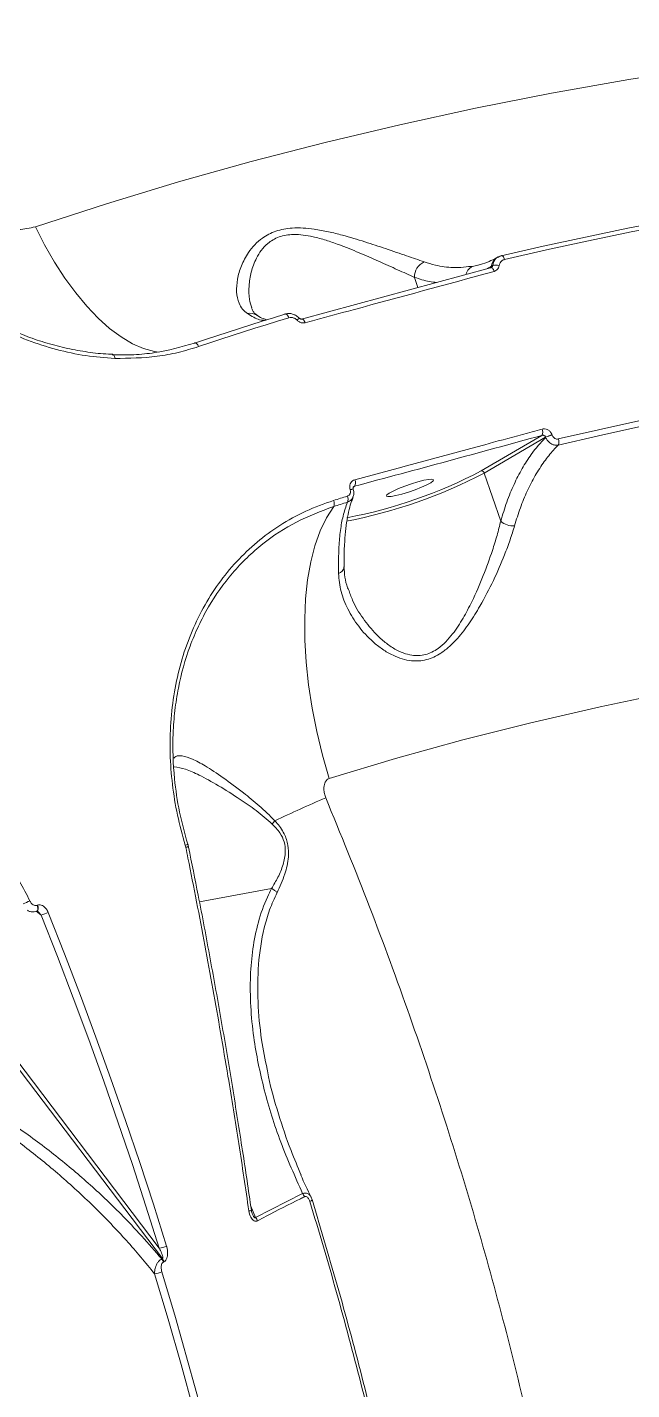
# Model space of a CAD drawing. Header units: millimetres. Extents: x -8422 to 28150, y -6982 to 5510.
# Drawn here: x 4002.8 to 4112, y 1770.2 to 2016.1 of the extents above; entities that cross this region are included whole.
import ezdxf

# ---------------------------------------------------------------- set-up
doc = ezdxf.new("R2010")
doc.units = ezdxf.units.MM
doc.layers.add('DIKOM_ОБЪЕКТ', color=7, linetype='Continuous')

msp = doc.modelspace()

# ---------------------------------------------------------------- linework, layer by layer
at = {"layer": 'DIKOM_ОБЪЕКТ', "color": 7, "linetype": 'Continuous', "lineweight": 15}
for p, q in [((4087.57, 1974.44), (4087.89, 1974.61)), ((4086.48, 1972.64), (4052.33, 1963.37)), ((4084.21, 1973.15), (4083.46, 1972.96)), ((4086.54, 1972.67), (4086.48, 1972.64)), ((4086.54, 1972.68), (4086.6, 1972.7)), ((4072.76, 1970.92), (4073.39, 1969.09)), ((4097.59, 1942.47), (4097.58, 1942.5)), ((4095.75, 1942.4), (4084.78, 1935.99)), ((4085.34, 1935.61), (4096.42, 1942.09)), ((4096.42, 1942.09), (4096.43, 1942.06)), ((4088.33, 1926.93), (4085.34, 1935.61)), ((4061.14, 1932.61), (4061.15, 1932.59)), ((4061.68, 1932.98), (4061.92, 1933.22)), ((4061.7, 1932.7), (4061.7, 1932.68)), ((4060.04, 1918.68), (4060.03, 1918.64)), ((4031.37, 1868.45), (4031.46, 1868.1)), ((4031.46, 1868.1), (4031.47, 1868.05)), ((4031.96, 1868.15), (4031.97, 1868.11)), ((4046.94, 1860.63), (4033.94, 1858.2)), ((4004.46, 1856.53), (4005.33, 1855.84)), ((4004.71, 1857.62), (4004.64, 1857.59)), ((3992.84, 1839.2), (4027.24, 1793.84)), ((4026.65, 1795.75), (3993.36, 1839.66)), ((4052.56, 1805.59), (4044.08, 1801.26)), ((4054.11, 1804.91), (4054.27, 1804.46)), ((4044.08, 1801.26), (4043.19, 1803.33)), ((4027.24, 1793.84), (4027.14, 1793.8)), ((4027.43, 1793.22), (4027.53, 1793.26))]:
    msp.add_line(p, q, dxfattribs=at)
at = {"layer": 'DIKOM_ОБЪЕКТ', "color": 7, "linetype": 'Continuous', "lineweight": 15, "flags": 128}
for points in [[(4197.25, 2016.05), (4182.71, 2015.11), (4168.25, 2013.92), (4153.88, 2012.47), (4139.62, 2010.76), (4125.47, 2008.8), (4111.43, 2006.6), (4097.52, 2004.14), (4083.75, 2001.43), (4070.11, 1998.47), (4056.62, 1995.27), (4043.29, 1991.83), (4030.12, 1988.14), (4017.12, 1984.21), (4004.3, 1980.05)], [(4150.33, 1986.36), (4142.44, 1985.21), (4134.59, 1983.98), (4126.78, 1982.66), (4119.01, 1981.26), (4111.29, 1979.77), (4103.61, 1978.2), (4095.99, 1976.54), (4088.41, 1974.8)], [(4089.03, 1974.15), (4096.6, 1975.89), (4104.2, 1977.54), (4111.86, 1979.11), (4119.57, 1980.59), (4127.32, 1981.99), (4135.11, 1983.31), (4142.95, 1984.54), (4150.82, 1985.68)], [(4004.3, 1980.05), (4005.98, 1976.78), (4007.76, 1973.68), (4009.63, 1970.78), (4011.59, 1968.11), (4013.59, 1965.7), (4015.64, 1963.55), (4017.71, 1961.7), (4019.77, 1960.16), (4021.82, 1958.95), (4023.84, 1958.06), (4025.8, 1957.53), (4026.58, 1957.41)], [(4089.03, 1974.15), (4088.97, 1974.32), (4088.9, 1974.48), (4088.82, 1974.61), (4088.73, 1974.72), (4088.64, 1974.79), (4088.56, 1974.83), (4088.48, 1974.84), (4088.41, 1974.8)], [(4087.14, 1972), (4087.07, 1972.17), (4087, 1972.32), (4086.91, 1972.45), (4086.82, 1972.56), (4086.73, 1972.63), (4086.64, 1972.67), (4086.56, 1972.67), (4086.54, 1972.67)], [(4049.35, 1964.27), (4047.29, 1963.64), (4045.24, 1963), (4043.19, 1962.36), (4041.15, 1961.71), (4039.11, 1961.05), (4037.08, 1960.39), (4035.05, 1959.72), (4033.03, 1959.04)], [(4033.78, 1958.43), (4035.8, 1959.1), (4037.82, 1959.77), (4039.85, 1960.43), (4041.88, 1961.09), (4043.92, 1961.74), (4045.96, 1962.38), (4048.01, 1963.02), (4050.07, 1963.64)], [(4050.07, 1963.64), (4049.99, 1963.81), (4049.9, 1963.97), (4049.81, 1964.09), (4049.71, 1964.2), (4049.61, 1964.27), (4049.52, 1964.3), (4049.43, 1964.31), (4049.35, 1964.27)], [(4053.02, 1962.73), (4052.95, 1962.91), (4052.86, 1963.06), (4052.77, 1963.19), (4052.68, 1963.29), (4052.59, 1963.37), (4052.49, 1963.4), (4052.41, 1963.41), (4052.39, 1963.4)], [(4033.78, 1958.43), (4033.7, 1958.59), (4033.61, 1958.74), (4033.51, 1958.87), (4033.41, 1958.97), (4033.3, 1959.04), (4033.2, 1959.08), (4033.11, 1959.08), (4033.03, 1959.04)], [(4018.67, 1956.29), (4018.65, 1956.47), (4018.61, 1956.62), (4018.56, 1956.76), (4018.5, 1956.86), (4018.43, 1956.94), (4018.36, 1956.97), (4018.33, 1956.98)], [(4158.04, 1952.83), (4150.48, 1951.73), (4142.96, 1950.56), (4135.47, 1949.29), (4128.03, 1947.95), (4120.64, 1946.53), (4113.29, 1945.02), (4105.98, 1943.43), (4098.73, 1941.76)], [(4098.72, 1940.66), (4105.97, 1942.33), (4113.27, 1943.92), (4120.61, 1945.42), (4128, 1946.85), (4135.44, 1948.19), (4142.91, 1949.45), (4150.43, 1950.63), (4157.99, 1951.72)], [(4073.39, 1934.03), (4072.21, 1933.67), (4071, 1933.25), (4069.86, 1932.8), (4068.9, 1932.36), (4068.18, 1931.97), (4067.77, 1931.65), (4067.7, 1931.44), (4067.97, 1931.35), (4068.56, 1931.38), (4069.42, 1931.54), (4070.49, 1931.81), (4071.68, 1932.17), (4072.89, 1932.59), (4074.02, 1933.04), (4074.99, 1933.48), (4075.7, 1933.87), (4076.12, 1934.19), (4076.19, 1934.4), (4075.92, 1934.5), (4075.33, 1934.46), (4074.46, 1934.3), (4073.39, 1934.03)], [(4060.64, 1931.43), (4060.32, 1931.34), (4060.01, 1931.24), (4059.7, 1931.14), (4059.39, 1931.05), (4059.08, 1930.95), (4058.77, 1930.85), (4058.46, 1930.76), (4058.15, 1930.66)], [(4058.17, 1929.57), (4058.48, 1929.67), (4058.79, 1929.76), (4059.1, 1929.86), (4059.41, 1929.96), (4059.72, 1930.05), (4060.03, 1930.15), (4060.34, 1930.24), (4060.65, 1930.34)], [(4058.17, 1929.57), (4056.87, 1927.53), (4055.73, 1925.17), (4054.79, 1922.5), (4054.02, 1919.56), (4053.46, 1916.35), (4053.09, 1912.91), (4052.93, 1909.27), (4052.96, 1905.44), (4053.2, 1901.47), (4053.65, 1897.38), (4054.29, 1893.2), (4055.12, 1888.97), (4056.14, 1884.72), (4057.33, 1880.48)], [(4057.33, 1880.48), (4069.32, 1884.08), (4081.47, 1887.44), (4093.79, 1890.56), (4106.26, 1893.43), (4118.87, 1896.06), (4131.63, 1898.44), (4144.51, 1900.57), (4157.51, 1902.45), (4170.62, 1904.08), (4183.84, 1905.45), (4197.15, 1906.57)], [(4031.85, 1868.61), (4031.84, 1868.61), (4031.82, 1868.61)], [(4004.55, 1856.54), (4004.58, 1856.55), (4004.69, 1856.67), (4004.75, 1856.84), (4004.76, 1857.07), (4004.72, 1857.32), (4004.64, 1857.59)], [(4004.62, 1856.57), (4004.66, 1856.59), (4004.76, 1856.7), (4004.82, 1856.88), (4004.84, 1857.1), (4004.8, 1857.36), (4004.71, 1857.62)], [(4005.33, 1855.84), (4008.28, 1848.37), (4011.15, 1840.89), (4013.94, 1833.39), (4016.65, 1825.88), (4019.28, 1818.36), (4021.82, 1810.83), (4024.28, 1803.29), (4026.65, 1795.75)], [(4027.99, 1796.1), (4025.61, 1803.65), (4023.14, 1811.21), (4020.59, 1818.76), (4017.96, 1826.3), (4015.24, 1833.83), (4012.45, 1841.34), (4009.57, 1848.85), (4006.62, 1856.33)], [(4053.87, 1804.16), (4053.99, 1804.21), (4054.09, 1804.27), (4054.18, 1804.32), (4054.24, 1804.37), (4054.28, 1804.41), (4054.3, 1804.45), (4054.3, 1804.47)], [(4054.3, 1804.47), (4054.29, 1804.48), (4054.26, 1804.51)], [(4025.84, 1791.11), (4028.28, 1782.92), (4030.62, 1774.74), (4032.85, 1766.56), (4034.98, 1758.4), (4037, 1750.26), (4038.91, 1742.13), (4040.72, 1734.03), (4042.42, 1725.96)], [(4043.75, 1726.15), (4042.05, 1734.24), (4040.24, 1742.36), (4038.32, 1750.5), (4036.29, 1758.67), (4034.16, 1766.85), (4031.92, 1775.04), (4029.58, 1783.24), (4027.14, 1791.45)]]:
    msp.add_lwpolyline(points, dxfattribs=at)
at = {"layer": 'DIKOM_ОБЪЕКТ', "color": 7, "linetype": 'Continuous', "lineweight": 15}
for centre, radius, start, end in [((4088.52, 1972.85), 1.85, 120.5823, 177.3863), ((4075.72, 1971), 2.97, 113.8492, 181.4773), ((4084.05, 1971.05), 2, 106.9885, 167.4762), ((4086.29, 1972.95), 0.381, 312.9025, 357.1011), ((4087.5, 1971.03), 2.12, 74.5512, 106.7732), ((4043.14, 1962.33), 2.11, 57.7215, 104.7812), ((4050.41, 1964.63), 1.84, 308.5899, 325.1969), ((4094.69, 1943.01), 1.22, 329.7921, 26.4574), ((4099.37, 1935.59), 7.14, 104.4536, 114.3557), ((4099.37, 1935.56), 7.13, 104.4521, 114.3557), ((4097.33, 1941.23), 1.5, 337.9758, 21.0174), ((4043.57, 2015.22), 89.9, 280.8257, 297.6888), ((4044.31, 2013.11), 87.1, 280.7559, 297.69), ((4084.85, 1935.48), 0.514, 15.5069, 97.4262), ((4061.61, 1931.47), 1.24, 85.8279, 112.0526), ((4061.62, 1931.43), 1.25, 85.9752, 111.9871), ((4060.94, 1933.87), 1.18, 326.795, 26.3969), ((4056.95, 1930.09), 1.33, 336.7866, 25.2542), ((4059.42, 1930.87), 1.34, 336.8689, 24.9957), ((4090.47, 1929.19), 3.11, 226.5714, 276.6731), ((4058.63, 1918.84), 1.42, 286.8473, 352.0834), ((4228.27, 1484.02), 428.8, 113.5803, 114.9269), ((4043.82, 1875.28), 4.43, 317.3321, 327.1816), ((4030.23, 1872.63), 4.33, 285.2996, 291.883), ((4031.92, 1866.13), 2.03, 88.8075, 102.9888), ((4032.07, 1865.51), 2.62, 92.2718, 103.2049), ((3999.4, 1865.52), 8.1, 289.4192, 298.8488), ((4002.15, 1866.14), 10.78, 287.2014, 294.5078), ((4051, 1804.36), 1.98, 18.917, 38.3699), ((4042.82, 1803.29), 0.847, 273.1603, 305.1283), ((4042.58, 1800.01), 1.95, 19.9348, 39.7843), ((4026.37, 1799.59), 3.85, 274.2022, 294.8316), ((4025.64, 1792.68), 1.87, 16.955, 36.8), ((4025.73, 1792.72), 1.88, 16.9697, 36.764), ((4025.53, 1794.97), 3.87, 274.6266, 294.5433)]:
    msp.add_arc(centre, radius, start, end, dxfattribs=at)
for points, knots in [([(3972.73, 1985.1), (3973.84, 1983.4), (3975.98, 1980.12), (3979.75, 1975.61), (3983.78, 1971.53), (3988.16, 1967.83), (3992.84, 1964.56), (3997.76, 1961.77), (4002.87, 1959.5), (4008.09, 1957.82), (4013.39, 1956.67), (4016.91, 1956.42), (4018.67, 1956.29)], [0, 0, 0, 0, 0.107082, 0.205972, 0.305184, 0.404077, 0.503337, 0.602917, 0.702179, 0.801347, 0.900833, 1, 1, 1, 1]), ([(3973.28, 1985.22), (3973.43, 1984.98), (3974.23, 1983.62), (3975.91, 1981.22), (3978.33, 1978.08), (3980.97, 1975.08), (3983.79, 1972.26), (3986.76, 1969.63), (3989.87, 1967.22), (3993.07, 1965.05), (3996.37, 1963.14), (3999.77, 1961.47), (4003.28, 1960.03), (4006.88, 1958.86), (4010.55, 1957.95), (4014.24, 1957.35), (4016.84, 1957.06), (4018.2, 1957.05), (4018.32, 1957.05)], [0, 0, 0, 0, 0.0154, 0.085453, 0.155873, 0.226443, 0.296842, 0.366848, 0.43627, 0.504978, 0.572809, 0.64114, 0.710297, 0.78018, 0.850651, 0.921523, 0.99259, 1, 1, 1, 1]), ([(4004.3, 1980.05), (4003.3, 1979.81), (4001.31, 1979.34), (3998.09, 1979.82), (3995.14, 1981.16), (3993.17, 1982.87), (3992.37, 1984.06), (3992.14, 1984.39)], [0, 0, 0, 0, 0.238523, 0.471341, 0.696803, 0.915992, 1, 1, 1, 1]), ([(4074.52, 1973.71), (4073.5, 1974.07), (4071.4, 1974.78), (4067.7, 1976.05), (4063.8, 1977.35), (4060.31, 1978.4), (4057.22, 1979.17), (4054.85, 1979.62), (4052.65, 1979.85), (4050.28, 1979.86), (4047.64, 1979.37), (4045.41, 1978.2), (4043.85, 1976.81), (4042.51, 1975.12), (4041.41, 1972.97), (4040.71, 1970.52), (4040.55, 1968.21), (4040.93, 1966.43), (4041.64, 1965.15), (4042.28, 1964.63), (4042.6, 1964.37)], [0, 0, 0, 0, 0.074113, 0.151036, 0.2206, 0.291726, 0.334334, 0.377546, 0.410058, 0.443259, 0.496251, 0.549084, 0.588536, 0.628978, 0.696114, 0.765006, 0.835435, 0.907629, 0.953438, 1, 1, 1, 1]), ([(4043.4, 1965.43), (4043.23, 1965.92), (4042.84, 1967.1), (4042.82, 1969.31), (4043.19, 1971.86), (4043.99, 1974.06), (4045.05, 1975.8), (4046.31, 1977.18), (4048.22, 1978.34), (4050.57, 1978.72), (4052.67, 1978.59), (4054.65, 1978.23), (4056.8, 1977.64), (4059.6, 1976.66), (4062.8, 1975.37), (4066.37, 1973.8), (4069.8, 1972.26), (4071.77, 1971.37), (4072.76, 1970.92)], [0, 0, 0, 0, 0.057896, 0.140705, 0.218447, 0.296057, 0.339991, 0.383801, 0.439673, 0.495264, 0.530701, 0.566229, 0.61433, 0.662502, 0.743567, 0.824662, 0.912401, 1, 1, 1, 1]), ([(4084.23, 1973.14), (4084.37, 1973.17), (4085.09, 1973.32), (4086.14, 1973.71), (4087.13, 1974.22), (4087.58, 1974.46)], [0, 0, 0, 0, 0.11989, 0.596452, 1, 1, 1, 1]), ([(4087.91, 1974.59), (4087.78, 1974.52), (4087.44, 1974.34), (4087.05, 1973.8), (4086.95, 1973.31), (4086.89, 1973.06)], [0, 0, 0, 0, 0.235702, 0.616738, 1, 1, 1, 1]), ([(4088.41, 1974.8), (4088.32, 1974.78), (4088.14, 1974.74), (4087.99, 1974.64), (4087.91, 1974.59)], [0, 0, 0, 0, 0.484611, 1, 1, 1, 1]), ([(4053.02, 1962.73), (4053.59, 1962.89), (4056.49, 1963.67), (4067.81, 1966.72), (4078.65, 1969.68), (4087.14, 1972)], [0, 0, 0, 0, 0.051224, 0.256126, 1, 1, 1, 1]), ([(4083.46, 1972.96), (4082.22, 1972.81), (4079.96, 1972.55), (4076.94, 1972.97), (4075.2, 1973.51), (4074.52, 1973.71)], [0, 0, 0, 0, 0.425125, 0.778078, 1, 1, 1, 1]), ([(4086.68, 1972.93), (4086.5, 1972.83), (4086.21, 1972.67), (4085.91, 1972.52), (4085.8, 1972.46)], [0, 0, 0, 0, 0.620967, 1, 1, 1, 1]), ([(4086.89, 1973.06), (4086.87, 1973), (4086.84, 1972.89), (4086.73, 1972.77), (4086.64, 1972.72), (4086.6, 1972.7)], [0, 0, 0, 0, 0.366354, 0.754118, 1, 1, 1, 1]), ([(4086.89, 1973.06), (4086.86, 1973.04), (4086.78, 1973), (4086.71, 1972.96), (4086.68, 1972.93)], [0, 0, 0, 0, 0.487769, 1, 1, 1, 1]), ([(4087.14, 1972), (4087.18, 1972.01), (4087.37, 1972.06), (4087.67, 1972.25), (4087.96, 1972.61), (4088.03, 1972.92), (4088.07, 1973.07)], [0, 0, 0, 0, 0.081055, 0.39085, 0.695159, 1, 1, 1, 1]), ([(4088.07, 1973.07), (4088.1, 1973.22), (4088.17, 1973.53), (4088.47, 1973.89), (4088.78, 1974.08), (4088.98, 1974.14), (4089.03, 1974.15)], [0, 0, 0, 0, 0.295462, 0.590377, 0.89014, 1, 1, 1, 1]), ([(4072.76, 1970.92), (4073.66, 1970.63), (4075, 1970.18), (4076.33, 1970.05), (4076.76, 1970)], [0, 0, 0, 0, 0.675573, 1, 1, 1, 1]), ([(4043.35, 1965.42), (4043.41, 1965.24), (4043.57, 1964.79), (4043.86, 1964.42), (4044.17, 1964.21), (4044.29, 1964.13)], [0, 0, 0, 0, 0.297808, 0.734005, 1, 1, 1, 1]), ([(4042.6, 1964.37), (4043.36, 1963.9), (4044.52, 1963.2), (4045.52, 1963.17), (4045.87, 1963.16)], [0, 0, 0, 0, 0.651739, 1, 1, 1, 1]), ([(4044.27, 1964.11), (4044.32, 1964.08), (4044.73, 1963.8), (4045.4, 1963.46), (4045.89, 1963.31), (4046.12, 1963.24)], [0, 0, 0, 0, 0.069205, 0.570702, 1, 1, 1, 1]), ([(4049.41, 1964.28), (4049.48, 1964.31), (4049.81, 1964.43), (4050.38, 1964.43), (4050.83, 1964.25), (4051.01, 1964.18)], [0, 0, 0, 0, 0.134031, 0.641941, 1, 1, 1, 1]), ([(4050.07, 1963.64), (4050.22, 1963.67), (4050.52, 1963.73), (4051, 1963.61), (4051.35, 1963.4), (4051.52, 1963.24), (4051.56, 1963.2)], [0, 0, 0, 0, 0.296856, 0.594042, 0.889533, 1, 1, 1, 1]), ([(4051.01, 1964.18), (4051.09, 1964.16), (4051.44, 1964.05), (4051.71, 1963.78), (4051.92, 1963.58)], [0, 0, 0, 0, 0.236936, 1, 1, 1, 1]), ([(4051.56, 1963.2), (4051.59, 1963.16), (4051.75, 1963.01), (4052.07, 1962.8), (4052.55, 1962.66), (4052.86, 1962.71), (4053.02, 1962.73)], [0, 0, 0, 0, 0.08557, 0.389321, 0.694823, 1, 1, 1, 1]), ([(4051.93, 1963.59), (4051.95, 1963.56), (4052, 1963.5), (4052.12, 1963.44), (4052.25, 1963.39), (4052.34, 1963.39), (4052.38, 1963.4), (4052.39, 1963.41)], [0, 0, 0, 0, 0.122225, 0.341296, 0.574853, 0.863823, 1, 1, 1, 1]), ([(4033.03, 1959.04), (4030.67, 1958.38), (4027.1, 1957.38), (4022.08, 1956.9), (4019.5, 1956.92), (4018.2, 1956.94)], [0, 0, 0, 0, 0.49281, 0.746402, 1, 1, 1, 1]), ([(4018.67, 1956.29), (4021.23, 1956.32), (4025.1, 1956.37), (4030.11, 1957.31), (4032.56, 1958.05), (4033.78, 1958.43)], [0, 0, 0, 0, 0.492769, 0.746384, 1, 1, 1, 1]), ([(4095.79, 1943.55), (4095.2, 1943.39), (4092.27, 1942.59), (4080.94, 1939.49), (4070.3, 1936.63), (4061.99, 1934.39)], [0, 0, 0, 0, 0.051709, 0.258552, 1, 1, 1, 1]), ([(4095.75, 1942.4), (4095.81, 1942.41), (4095.93, 1942.44), (4096.12, 1942.41), (4096.28, 1942.33), (4096.38, 1942.21), (4096.41, 1942.12), (4096.42, 1942.09)], [0, 0, 0, 0, 0.23172, 0.456204, 0.669145, 0.872264, 1, 1, 1, 1]), ([(4097.58, 1942.5), (4097.55, 1942.6), (4097.45, 1942.85), (4097.17, 1943.21), (4096.75, 1943.49), (4096.26, 1943.63), (4095.94, 1943.58), (4095.79, 1943.55)], [0, 0, 0, 0, 0.134267, 0.346992, 0.563253, 0.781762, 1, 1, 1, 1]), ([(4098.73, 1941.76), (4098.73, 1941.76), (4098.63, 1941.74), (4098.42, 1941.73), (4098.16, 1941.81), (4097.92, 1941.96), (4097.72, 1942.17), (4097.63, 1942.38), (4097.59, 1942.47)], [0, 0, 0, 0, 0.004333, 0.219847, 0.435581, 0.568274, 0.793858, 1, 1, 1, 1]), ([(4061.92, 1933.22), (4067.53, 1934.73), (4078.74, 1937.74), (4090.08, 1940.84), (4095.75, 1942.4)], [0, 0, 0, 0, 0.49992, 1, 1, 1, 1]), ([(4096.43, 1942.06), (4095.54, 1941.07), (4094.02, 1939.38), (4092.17, 1936.44), (4090.69, 1933.58), (4089.38, 1930.43), (4088.68, 1928.1), (4088.33, 1926.93)], [0, 0, 0, 0, 0.259057, 0.441629, 0.6242, 0.812101, 1, 1, 1, 1]), ([(4090.83, 1926.1), (4091.16, 1927.19), (4091.83, 1929.37), (4093.09, 1932.39), (4094.53, 1935.19), (4096.13, 1937.66), (4097.55, 1939.44), (4098.43, 1940.36), (4098.72, 1940.66)], [0, 0, 0, 0, 0.182797, 0.365592, 0.553746, 0.741901, 0.914189, 1, 1, 1, 1]), ([(4096.43, 1942.06), (4096.52, 1941.88), (4096.7, 1941.49), (4097.12, 1941.09), (4097.6, 1940.79), (4098.13, 1940.61), (4098.52, 1940.65), (4098.72, 1940.66)], [0, 0, 0, 0, 0.204421, 0.430098, 0.563398, 0.780288, 1, 1, 1, 1]), ([(4061.15, 1932.59), (4061.15, 1932.57), (4061.19, 1932.45), (4061.22, 1932.22), (4061.17, 1931.95), (4061.05, 1931.71), (4060.88, 1931.53), (4060.71, 1931.46), (4060.64, 1931.43)], [0, 0, 0, 0, 0.034, 0.252257, 0.470517, 0.597953, 0.819305, 1, 1, 1, 1]), ([(4061.99, 1934.39), (4061.84, 1934.33), (4061.56, 1934.22), (4061.24, 1933.86), (4061.06, 1933.42), (4061.04, 1932.98), (4061.11, 1932.72), (4061.14, 1932.61)], [0, 0, 0, 0, 0.218228, 0.436743, 0.653023, 0.865747, 1, 1, 1, 1]), ([(4061.7, 1932.68), (4061.7, 1932.68), (4061.82, 1932.43), (4061.86, 1931.92), (4061.71, 1931.46), (4061.65, 1931.26)], [0, 0, 0, 0, 0.003446, 0.556238, 1, 1, 1, 1]), ([(4061.76, 1933.12), (4061.74, 1933.11), (4061.71, 1933.09), (4061.67, 1933), (4061.66, 1932.87), (4061.67, 1932.76), (4061.69, 1932.71), (4061.7, 1932.7)], [0, 0, 0, 0, 0.176752, 0.516099, 0.756912, 0.970521, 1, 1, 1, 1]), ([(4061.75, 1933.12), (4061.77, 1933.14), (4061.81, 1933.19), (4061.88, 1933.21), (4061.92, 1933.22)], [0, 0, 0, 0, 0.296874, 1, 1, 1, 1]), ([(4058.15, 1930.66), (4056.45, 1930.06), (4053.06, 1928.85), (4048.44, 1926.27), (4044.27, 1923.21), (4040.57, 1919.69), (4037.31, 1915.71), (4034.54, 1911.3), (4032.27, 1906.52), (4030.52, 1901.45), (4029.32, 1896.12), (4028.67, 1890.61), (4028.55, 1885.02), (4028.98, 1879.42), (4029.87, 1873.88), (4030.88, 1870.26), (4031.37, 1868.45)], [0, 0, 0, 0, 0.075109, 0.150215, 0.221282, 0.292579, 0.363646, 0.434771, 0.506124, 0.577249, 0.64834, 0.719659, 0.790751, 0.860429, 0.930319, 1, 1, 1, 1]), ([(4060.65, 1930.34), (4060.37, 1929.54), (4059.85, 1928.08), (4059.37, 1925.3), (4059.03, 1921.96), (4059.04, 1919.13), (4059.04, 1917.48)], [0, 0, 0, 0, 0.258075, 0.475004, 0.694075, 1, 1, 1, 1]), ([(4061.68, 1931.21), (4061.59, 1931), (4061.32, 1930.38), (4060.94, 1929.04), (4060.56, 1927.21), (4060.28, 1925.08), (4060.1, 1922.69), (4060.03, 1920.54), (4060.06, 1919.11), (4060.07, 1918.64)], [0, 0, 0, 0, 0.084991, 0.24729, 0.411748, 0.578465, 0.746981, 0.916673, 1, 1, 1, 1]), ([(4060.65, 1930.34), (4060.81, 1930.41), (4061.15, 1930.56), (4061.48, 1930.9), (4061.6, 1931.16), (4061.64, 1931.24)], [0, 0, 0, 0, 0.363636, 0.811688, 1, 1, 1, 1]), ([(4031.82, 1868.61), (4031.29, 1870.54), (4030.22, 1874.44), (4029.23, 1881.16), (4029.03, 1887.32), (4029.45, 1892.77), (4030.27, 1898.11), (4031.7, 1903.23), (4033.71, 1908.03), (4036.11, 1912.58), (4039.05, 1916.72), (4042.49, 1920.37), (4046.22, 1923.62), (4051.32, 1927.02), (4055.89, 1928.72), (4058.17, 1929.57)], [0, 0, 0, 0, 0.07606, 0.153233, 0.25829, 0.312392, 0.366494, 0.471526, 0.525614, 0.579703, 0.684726, 0.738805, 0.792882, 0.896441, 1, 1, 1, 1]), ([(4059.04, 1917.48), (4059.15, 1916.39), (4059.36, 1914.21), (4060.66, 1911), (4062.57, 1907.9), (4064.79, 1905.5), (4066.95, 1903.78), (4068.71, 1902.74), (4070.49, 1902.03), (4072.5, 1901.6), (4074.95, 1901.76), (4077.29, 1902.85), (4079.11, 1904.29), (4080.88, 1906.1), (4082.73, 1908.54), (4084.9, 1912.07), (4087.07, 1916.23), (4088.81, 1920.25), (4090.05, 1923.55), (4090.57, 1925.25), (4090.83, 1926.1)], [0, 0, 0, 0, 0.072775, 0.145623, 0.222085, 0.298517, 0.340926, 0.383293, 0.416482, 0.449611, 0.498642, 0.547788, 0.580845, 0.613967, 0.671083, 0.728318, 0.813204, 0.898076, 0.949049, 1, 1, 1, 1]), ([(4088.33, 1926.93), (4088.12, 1926.08), (4087.69, 1924.37), (4086.67, 1921.09), (4085.21, 1917.06), (4083.42, 1912.92), (4081.56, 1909.37), (4079.99, 1906.94), (4078.44, 1905.13), (4076.86, 1903.73), (4074.75, 1902.67), (4072.52, 1902.6), (4070.69, 1903.1), (4069.06, 1903.89), (4067.43, 1905.02), (4065.42, 1906.84), (4063.37, 1909.38), (4061.69, 1912.15), (4061.08, 1913.96), (4060.86, 1914.62)], [0, 0, 0, 0, 0.057499, 0.115742, 0.210871, 0.308492, 0.371628, 0.435993, 0.471268, 0.507413, 0.559059, 0.610629, 0.645949, 0.682294, 0.729094, 0.776578, 0.862253, 0.949808, 1, 1, 1, 1]), ([(4060.03, 1918.68), (4060.07, 1918.07), (4060.16, 1916.8), (4060.47, 1915.41), (4060.78, 1914.65), (4060.83, 1914.53)], [0, 0, 0, 0, 0.441444, 0.910668, 1, 1, 1, 1]), ([(4047.55, 1872.87), (4046.61, 1873.79), (4044.71, 1875.65), (4041.49, 1878.2), (4038.13, 1880.71), (4035.06, 1882.75), (4032.59, 1884.09), (4030.88, 1884.62), (4029.79, 1884.64), (4029.43, 1884.28), (4029.32, 1884.17)], [0, 0, 0, 0, 0.115856, 0.234723, 0.397413, 0.564841, 0.700953, 0.840706, 0.950491, 1, 1, 1, 1]), ([(4029.37, 1882.62), (4030.02, 1882.5), (4031.34, 1882.28), (4034.02, 1881.08), (4037.3, 1879.29), (4040.81, 1877.03), (4044.17, 1874.79), (4046.11, 1873.11), (4047.08, 1872.27)], [0, 0, 0, 0, 0.162791, 0.32687, 0.525349, 0.723895, 0.862148, 1, 1, 1, 1]), ([(4056.74, 1877.01), (4056.65, 1877.26), (4056.47, 1877.76), (4056.38, 1878.5), (4056.43, 1879.15), (4056.57, 1879.69), (4056.8, 1880.09), (4057.06, 1880.37), (4057.25, 1880.45), (4057.33, 1880.48)], [0, 0, 0, 0, 0.194408, 0.403711, 0.55391, 0.691024, 0.835077, 0.921931, 1, 1, 1, 1]), ([(4059.57, 1502.31), (4061.66, 1504.52), (4066.4, 1509.55), (4073.04, 1518.56), (4079.64, 1529.03), (4085.61, 1540.53), (4090.93, 1553), (4095.56, 1566.45), (4099.48, 1580.88), (4102.63, 1596.27), (4104.99, 1612.7), (4106.5, 1629.92), (4107.13, 1647.53), (4106.93, 1665.33), (4105.97, 1683.24), (4104.24, 1701.74), (4101.73, 1720.8), (4098.42, 1740.36), (4094.41, 1759.87), (4089.77, 1779.27), (4084.54, 1798.48), (4078.63, 1817.94), (4072.01, 1837.58), (4064.76, 1857.37), (4059.41, 1870.47), (4056.74, 1877.01)], [0, 0, 0, 0, 0.033609, 0.076307, 0.119037, 0.161734, 0.205664, 0.24963, 0.293559, 0.339077, 0.384596, 0.430768, 0.476941, 0.520306, 0.563706, 0.607073, 0.651703, 0.696369, 0.741, 0.783581, 0.826194, 0.868776, 0.912506, 0.95627, 1, 1, 1, 1]), ([(4003.31, 1858.42), (4002.1, 1860.77), (3999.64, 1865.51), (3996.27, 1869.55), (3994.57, 1871.6)], [0, 0, 0, 0, 0.493875, 1, 1, 1, 1]), ([(4047.08, 1872.27), (4047.57, 1871.77), (4048.46, 1870.85), (4049.31, 1869.07), (4049.54, 1867.03), (4049.07, 1864.83), (4048.14, 1862.63), (4047.34, 1861.28), (4046.95, 1860.63), (4046.95, 1860.63)], [0, 0, 0, 0, 0.159558, 0.287537, 0.415045, 0.593466, 0.796209, 0.99973, 1, 1, 1, 1]), ([(4047.94, 1859.9), (4048.44, 1860.98), (4049.14, 1862.49), (4049.78, 1864.74), (4050.06, 1866.47), (4050, 1868.47), (4049.25, 1870.71), (4048.26, 1872.09), (4047.62, 1872.79), (4047.55, 1872.87)], [0, 0, 0, 0, 0.286513, 0.400274, 0.516302, 0.657461, 0.799389, 0.976348, 1, 1, 1, 1]), ([(4031.47, 1868.05), (4031.6, 1867.4), (4032.26, 1864.14), (4033.94, 1855.63), (4036.39, 1842.51), (4038.91, 1827.95), (4041.07, 1814.59), (4042.26, 1806.49), (4042.86, 1802.44)], [0, 0, 0, 0, 0.029989, 0.149947, 0.390056, 0.630165, 0.815083, 1, 1, 1, 1]), ([(4031.85, 1868.61), (4031.85, 1868.58), (4031.9, 1868.43), (4031.93, 1868.28), (4031.95, 1868.15)], [0, 0, 0, 0, 0.168408, 1, 1, 1, 1]), ([(4031.97, 1868.12), (4032.55, 1865.23), (4033.9, 1858.52), (4035.89, 1847.96), (4037.95, 1836.44), (4039.59, 1826.76), (4040.51, 1820.93), (4040.82, 1818.95)], [0, 0, 0, 0, 0.177246, 0.410794, 0.644728, 0.879305, 1, 1, 1, 1]), ([(4046.94, 1860.63), (4046.69, 1860.12), (4045.71, 1858.17), (4044.46, 1854.57), (4043.49, 1849.79), (4043.06, 1844.7), (4043.12, 1839.36), (4043.81, 1832.49), (4045.48, 1824.29), (4048.41, 1814.84), (4051.18, 1808.67), (4052.56, 1805.59)], [0, 0, 0, 0, 0.031072, 0.11984, 0.208954, 0.29793, 0.396824, 0.495743, 0.663633, 0.831972, 1, 1, 1, 1]), ([(4046.15, 1828.06), (4045.79, 1829.82), (4044.97, 1833.86), (4044.4, 1840.17), (4044.45, 1846.96), (4045.29, 1852.5), (4046.53, 1856.81), (4047.47, 1858.87), (4047.94, 1859.9)], [0, 0, 0, 0, 0.160171, 0.368464, 0.576643, 0.785883, 0.892964, 1, 1, 1, 1]), ([(4046.95, 1860.63), (4046.95, 1860.63), (4046.95, 1860.63), (4046.94, 1860.63), (4046.94, 1860.63), (4046.94, 1860.63)], [0, 0, 0, 0, 0.350904, 0.823689, 1, 1, 1, 1]), ([(4047.94, 1859.9), (4047.92, 1859.92), (4047.79, 1860.07), (4047.48, 1860.34), (4047.14, 1860.52), (4046.95, 1860.63)], [0, 0, 0, 0, 0.084438, 0.497353, 1, 1, 1, 1]), ([(4004.54, 1856.56), (4004.39, 1856.5), (4004.07, 1856.36), (4003.53, 1856.42), (4003.1, 1856.55), (4002.91, 1856.7), (4002.86, 1856.74)], [0, 0, 0, 0, 0.266943, 0.580017, 0.89938, 1, 1, 1, 1]), ([(4004.64, 1857.59), (4004.59, 1857.57), (4004.46, 1857.53), (4004.21, 1857.55), (4003.88, 1857.69), (4003.55, 1857.99), (4003.39, 1858.28), (4003.31, 1858.42)], [0, 0, 0, 0, 0.101079, 0.261344, 0.460711, 0.726553, 1, 1, 1, 1]), ([(4004.57, 1856.56), (4004.56, 1856.56), (4004.56, 1856.56), (4004.6, 1856.56), (4004.61, 1856.57), (4004.62, 1856.57)], [0, 0, 0, 0, 0.066839, 0.813596, 1, 1, 1, 1]), ([(4004.74, 1856.46), (4004.73, 1856.46), (4004.69, 1856.5), (4004.63, 1856.53), (4004.59, 1856.55), (4004.58, 1856.55)], [0, 0, 0, 0, 0.05785, 0.637183, 1, 1, 1, 1]), ([(4006.62, 1856.33), (4006.5, 1856.56), (4006.29, 1856.99), (4005.84, 1857.44), (4005.39, 1857.67), (4005.01, 1857.72), (4004.8, 1857.65), (4004.71, 1857.62)], [0, 0, 0, 0, 0.279171, 0.529413, 0.72165, 0.879425, 1, 1, 1, 1]), ([(4004.74, 1856.46), (4004.83, 1856.38), (4005.05, 1856.19), (4005.23, 1855.97), (4005.33, 1855.84)], [0, 0, 0, 0, 0.417934, 1, 1, 1, 1]), ([(3973.76, 1829.48), (3975.39, 1828.96), (3978.65, 1827.93), (3983.45, 1825.82), (3988.16, 1823.42), (3993.58, 1820.25), (3999.57, 1816.23), (4006.04, 1811.24), (4012.21, 1805.87), (4017.07, 1801.09), (4021.65, 1796.18), (4024.18, 1793.13), (4025.84, 1791.11)], [0, 0, 0, 0, 0.077603, 0.155264, 0.235469, 0.315696, 0.438518, 0.561375, 0.687284, 0.8132, 0.876762, 1, 1, 1, 1]), ([(4027.14, 1793.8), (4024.73, 1796.54), (4020.56, 1801.26), (4013.92, 1807.5), (4007.62, 1812.79), (4000.89, 1817.76), (3994.63, 1821.75), (3989.05, 1824.83), (3984.23, 1827.15), (3979.22, 1829.21), (3975.75, 1830.22), (3974.02, 1830.72)], [0, 0, 0, 0, 0.172162, 0.296945, 0.421721, 0.549577, 0.677393, 0.756949, 0.836486, 0.918274, 1, 1, 1, 1]), ([(4052.32, 1808.91), (4051.68, 1810.39), (4050.11, 1814.05), (4048.16, 1819.97), (4046.72, 1824.89), (4046.24, 1827.59), (4046.15, 1828.06)], [0, 0, 0, 0, 0.234543, 0.580872, 0.92676, 1, 1, 1, 1]), ([(4040.82, 1818.95), (4041.12, 1817.06), (4041.99, 1811.61), (4042.78, 1806.16), (4043.3, 1802.6)], [0, 0, 0, 0, 0.34571, 1, 1, 1, 1]), ([(4052.21, 1809.04), (4052.23, 1809), (4052.78, 1807.61), (4053.46, 1806.24), (4054.11, 1804.92)], [0, 0, 0, 0, 0.0305, 1, 1, 1, 1]), ([(4044.41, 1800.67), (4044.93, 1800.94), (4047.49, 1802.29), (4050.31, 1803.73), (4052.64, 1804.88), (4052.88, 1805)], [0, 0, 0, 0, 0.183174, 0.915881, 1, 1, 1, 1]), ([(4054.09, 1804.91), (4054.07, 1804.98), (4053.97, 1805.27), (4053.59, 1805.57), (4053.06, 1805.72), (4052.71, 1805.63), (4052.56, 1805.59)], [0, 0, 0, 0, 0.117694, 0.467826, 0.767658, 1, 1, 1, 1]), ([(4052.88, 1805), (4052.93, 1805.02), (4053.04, 1805.06), (4053.23, 1805.04), (4053.43, 1804.92), (4053.69, 1804.65), (4053.8, 1804.36), (4053.87, 1804.16)], [0, 0, 0, 0, 0.121226, 0.252364, 0.411632, 0.599359, 1, 1, 1, 1]), ([(4042.86, 1802.44), (4042.95, 1802.06), (4043.06, 1801.5), (4043.44, 1800.92), (4043.74, 1800.66), (4044.06, 1800.57), (4044.27, 1800.6), (4044.38, 1800.66), (4044.41, 1800.67)], [0, 0, 0, 0, 0.403005, 0.573331, 0.745121, 0.853359, 0.961744, 1, 1, 1, 1]), ([(4043.31, 1802.6), (4043.32, 1802.53), (4043.35, 1802.29), (4043.41, 1802.03), (4043.49, 1801.89), (4043.49, 1801.89)], [0, 0, 0, 0, 0.261114, 0.994441, 1, 1, 1, 1]), ([(4053.87, 1804.16), (4055.51, 1798.69), (4058.77, 1787.75), (4063.14, 1771.34), (4067.16, 1754.95), (4069.47, 1744.09), (4070.63, 1738.65)], [0, 0, 0, 0, 0.249122, 0.498243, 0.749121, 1, 1, 1, 1]), ([(4071, 1739.1), (4069.86, 1744.49), (4067.56, 1755.26), (4063.56, 1771.59), (4059.19, 1788.01), (4055.9, 1799.01), (4054.26, 1804.51)], [0, 0, 0, 0, 0.249121, 0.498243, 0.749121, 1, 1, 1, 1]), ([(4044.08, 1801.26), (4044.07, 1801.25), (4044.06, 1801.23), (4044.03, 1801.2), (4044, 1801.2), (4043.96, 1801.2), (4043.92, 1801.21), (4043.82, 1801.29), (4043.69, 1801.49), (4043.57, 1801.71), (4043.51, 1801.86), (4043.49, 1801.9)], [0, 0, 0, 0, 0.044748, 0.090868, 0.137453, 0.151877, 0.20199, 0.268532, 0.532087, 0.861832, 1, 1, 1, 1]), ([(4026.65, 1795.75), (4026.82, 1795.44), (4027.05, 1794.99), (4027.25, 1794.42), (4027.32, 1794.11), (4027.31, 1793.94), (4027.27, 1793.86), (4027.25, 1793.85), (4027.24, 1793.84)], [0, 0, 0, 0, 0.495879, 0.719794, 0.870294, 0.951057, 0.975925, 1, 1, 1, 1]), ([(4027.53, 1793.26), (4027.6, 1793.31), (4027.77, 1793.41), (4027.98, 1793.71), (4028.15, 1794.19), (4028.22, 1794.98), (4028.13, 1795.64), (4028, 1796.05), (4027.99, 1796.1)], [0, 0, 0, 0, 0.093385, 0.208754, 0.372097, 0.579312, 0.953648, 1, 1, 1, 1]), ([(4027.14, 1793.8), (4027.05, 1793.74), (4026.84, 1793.63), (4026.52, 1793.32), (4026.21, 1792.87), (4025.94, 1792.22), (4025.83, 1791.61), (4025.84, 1791.23), (4025.84, 1791.11)], [0, 0, 0, 0, 0.113722, 0.249348, 0.42272, 0.613491, 0.884823, 1, 1, 1, 1]), ([(4027.14, 1791.45), (4027.08, 1791.73), (4026.98, 1792.13), (4027.04, 1792.65), (4027.14, 1792.94), (4027.28, 1793.13), (4027.39, 1793.19), (4027.43, 1793.22)], [0, 0, 0, 0, 0.429981, 0.625779, 0.788124, 0.905277, 1, 1, 1, 1])]:
    msp.add_open_spline(points, degree=3, knots=knots, dxfattribs=at)

doc.saveas('drawing.dxf')
